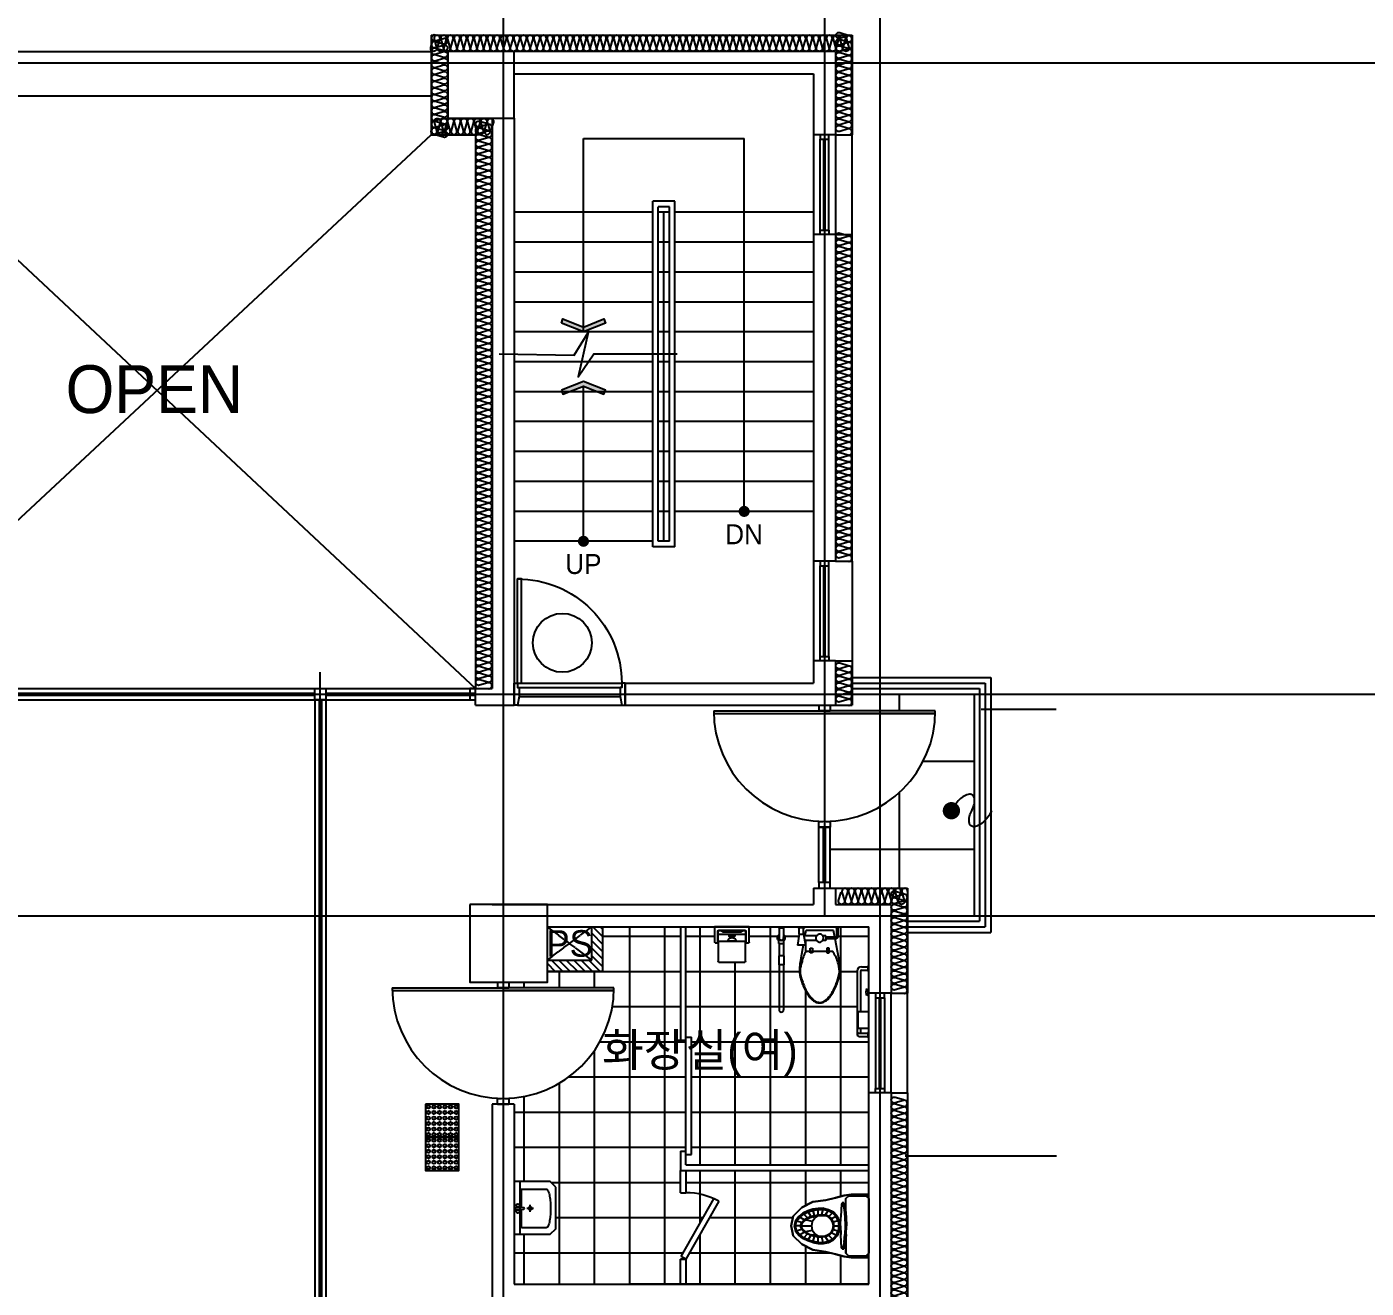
# Model space of a CAD drawing. Header units: millimetres. Extents: x 0 to 199210, y 0 to 94205.
# Drawn here: x 13554 to 25641, y 77052 to 88439 of the extents above; entities that cross this region are included whole.
import ezdxf
from ezdxf.enums import TextEntityAlignment as Align

# ---------------------------------------------------------------- set-up
doc = ezdxf.new("R2010")
doc.units = ezdxf.units.MM
doc.linetypes.add('CEN', pattern=[62, 60, -1, 0, -1])
doc.linetypes.add('HIDDEN2', pattern=[4.7625, 3.175, -1.5875])
for name, color, linetype in [('1CONTINUOUS', 1, 'Continuous'), ('1HIDDEN2', 1, 'HIDDEN2'), ('4', 4, 'Continuous'), ('9', 9, 'Continuous'), ('CEN', 1, 'CEN'), ('COL', 2, 'Continuous'), ('D_TEXT', 7, 'Continuous'), ('FUR', 4, 'Continuous'), ('FURN', 7, 'Continuous'), ('HAT', 8, 'Continuous'), ('ins', 9, 'Continuous'), ('LED', 6, 'Continuous'), ('OPEN', 11, 'Continuous'), ('STAIR', 7, 'Continuous'), ('WID', 4, 'Continuous'), ('점자', 8, 'Continuous'), ('조적', 3, 'Continuous')]:
    doc.layers.add(name, color=color, linetype=linetype)
doc.styles.add('돋움', font='Dotum.ttf')

# ---------------------------------------------------------------- blocks, each defined once
blk = doc.blocks.new('arrowx')
at = {"color": 0, "linetype": 'ByBlock'}
blk.add_lwpolyline([(-0.6, -1.5), (-0.879, -1.389), (-0.323, 0), (-0.879, 1.389), (-0.6, 1.5), (0, 0)], close=True, dxfattribs=at)
for points in [[(-0.6, 1.5), (-0.879, 1.389), (0, 0), (-0.323, 0)], [(0, 0), (-0.323, 0), (-0.6, -1.5), (-0.879, -1.389)]]:
    blk.add_solid(points, dxfattribs=at)
blk = doc.blocks.new('insul1')
blk.add_lwpolyline([(0, 0.25, 1.344031), (0.35, 0.25), (0.2, 0.75, -1.344031), (0.55, 0.75), (0.4, 0.25)], format="xyb")
blk = doc.blocks.new('유아용거치대')
for p, q in [((7684271, -2279589, 0), (7684271, -2279451, 0)), ((7684271, -2279451, 0), (7684583, -2279451, 0)), ((7684300, -2279491, 0), (7684300, -2279589, 0)), ((7684304, -2279489, 0), (7684304, -2279579, 0)), ((7684326, -2279484, 0), (7684309, -2279484, 0)), ((7684546, -2279517, 0), (7684309, -2279517, 0)), ((7684544, -2279481, 0), (7684310, -2279481, 0)), ((7684341, -2279496, 0), (7684329, -2279486, 0)), ((7684510, -2279497, 0), (7684344, -2279497, 0)), ((7684402, -2279532, 0), (7684402, -2279535, 0)), ((7684427, -2279525, 0), (7684408, -2279525, 0)), ((7684411, -2279542, 0), (7684411, -2279525, 0)), ((7684446, -2279525, 0), (7684427, -2279525, 0)), ((7684443, -2279542, 0), (7684443, -2279525, 0)), ((7684452, -2279535, 0), (7684452, -2279532, 0)), ((7684525, -2279486, 0), (7684513, -2279496, 0)), ((7684546, -2279484, 0), (7684528, -2279484, 0)), ((7684551, -2279579, 0), (7684551, -2279489, 0)), ((7684554, -2279589, 0), (7684554, -2279491, 0)), ((7684583, -2279451, 0), (7684583, -2279589, 0)), ((7684295, -2279594, 0), (7684276, -2279594, 0)), ((7684309, -2279584, 0), (7684546, -2279584, 0)), ((7684408, -2279542, 0), (7684446, -2279542, 0)), ((7684578, -2279594, 0), (7684559, -2279594, 0))]:
    blk.add_line(p, q)
for centre, radius, start, end in [((7684310, -2279491, 0), 10, 90, 180), ((7684309, -2279489, 0), 5.01, 90, 180), ((7684309, -2279512, 0), 5.01, 216.8699, 270), ((7684326, -2279489, 0), 5.01, 48.6929, 90), ((7684344, -2279492, 0), 5.01, 228.6929, 270), ((7684408, -2279532, 0), 6.34, 90, 180), ((7684408, -2279535, 0), 6.34, 180, 270), ((7684446, -2279532, 0), 6.34, 0, 90), ((7684446, -2279535, 0), 6.34, 270, 0), ((7684510, -2279492, 0), 5.01, 270, 311.3071), ((7684528, -2279489, 0), 5.01, 90, 131.3071), ((7684544, -2279491, 0), 10, 0, 90), ((7684546, -2279489, 0), 5.01, 0, 90), ((7684546, -2279512, 0), 5.01, 270, 323.1301), ((7684276, -2279589, 0), 5.01, 180, 270), ((7684295, -2279589, 0), 5.01, 270, 0), ((7684309, -2279579, 0), 5.01, 180, 270), ((7684546, -2279579, 0), 5.01, 270, 0), ((7684559, -2279589, 0), 5.01, 180, 270), ((7684578, -2279589, 0), 5.01, 270, 0)]:
    blk.add_arc(centre, radius, start, end)
at = {"layer": '1CONTINUOUS'}
for p, q in [((7684392, -2279569, 0), (7684392, -2279579, 0)), ((7684394, -2279581, 0), (7684427, -2279581, 0)), ((7684427, -2279581, 0), (7684460, -2279581, 0)), ((7684462, -2279579, 0), (7684462, -2279569, 0))]:
    blk.add_line(p, q, dxfattribs=at)
for centre, radius, start, end in [((7684427, -2279588, 0), 39.8, 28.6834, 151.3166), ((7684394, -2279579, 0), 1.59, 180, 270), ((7684460, -2279579, 0), 1.59, 270, 0)]:
    blk.add_arc(centre, radius, start, end, dxfattribs=at)
at = {"layer": '1HIDDEN2'}
for p, q in [((7684304, -2279764, 0), (7684304, -2279579, 0)), ((7684551, -2279578, 0), (7684551, -2279764, 0)), ((7684546, -2279769, 0), (7684309, -2279769, 0))]:
    blk.add_line(p, q, dxfattribs=at)
for centre, start, end in [((7684309, -2279764, 0), 180, 270), ((7684546, -2279764, 0), 270, 0)]:
    blk.add_arc(centre, 5.01, start, end, dxfattribs=at)
blk = doc.blocks.new('to-cl-011-D-P')
for p, q in [((26, 272), (0, 246)), ((26, 272), (0, 246)), ((0, -246), (0, 246)), ((0, 246), (0, -246)), ((13, 285), (26, 285)), ((13, 259), (13, 285)), ((13, 259), (13, 285)), ((13, 285), (160, 284)), ((160, 284), (13, 285)), ((26, 272), (181, 272)), ((181, 272), (26, 272)), ((160, 284), (224, 275)), ((224, 275), (160, 284)), ((181, 272), (207, 246)), ((181, 272), (207, 246)), ((207, 246), (207, 119)), ((207, 119), (207, 246)), ((300, 254), (224, 275)), ((224, 275), (300, 254)), ((389, 233), (300, 254)), ((300, 254), (389, 233)), ((204, 79), (210, 147)), ((218, 192), (210, 147)), ((223, 147), (210, 147)), ((223, 147), (217, 79)), ((218, 192), (227, 207)), ((231, 192), (218, 192)), ((223, 147), (231, 192)), ((240, 207), (227, 207)), ((231, 192), (240, 207)), ((240, 207), (246, 192)), ((246, 192), (251, 147)), ((251, 147), (253, 79)), ((287, 91), (320, 126)), ((363, 149), (320, 126)), ((328, 119), (320, 126)), ((368, 139), (328, 119)), ((410, 159), (363, 149)), ((368, 139), (363, 149)), ((413, 149), (368, 139)), ((368, 139), (391, 100)), ((504, 216), (389, 233)), ((389, 233), (504, 216)), ((413, 149), (410, 159)), ((458, 158), (410, 159)), ((458, 147), (413, 149)), ((413, 149), (425, 103)), ((458, 158), (458, 147)), ((506, 150), (458, 158)), ((503, 139), (458, 147)), ((458, 147), (458, 101)), ((503, 139), (491, 95)), ((506, 150), (503, 139)), ((547, 127), (503, 139)), ((606, 165), (504, 216)), ((504, 216), (606, 165)), ((506, 150), (552, 136)), ((547, 127), (524, 87)), ((552, 136), (547, 127)), ((547, 127), (588, 107)), ((552, 136), (596, 115)), ((682, 89), (606, 165)), ((606, 165), (682, 89)), ((204, 79), (202, 0)), ((204, -79), (202, 0)), ((215, 0), (202, 0)), ((204, 79), (217, 79)), ((215, 0), (217, 79)), ((217, -79), (215, 0)), ((255, 0), (253, 79)), ((255, 0), (253, -79)), ((267, 48), (259, 0)), ((270, 0), (259, 0)), ((259, 0), (267, -48)), ((267, 48), (287, 91)), ((277, 45), (267, 48)), ((270, 0), (277, 45)), ((277, -45), (270, 0)), ((316, 0), (270, 0)), ((296, 86), (277, 45)), ((321, 33), (277, 45)), ((287, 91), (296, 86)), ((296, 86), (328, 119)), ((296, 86), (337, 63)), ((316, 0), (321, 33)), ((323, 0), (316, 0)), ((321, -33), (316, 0)), ((321, 33), (337, 63)), ((328, 31), (321, 33)), ((323, 0), (328, 31)), ((328, -31), (323, 0)), ((328, 119), (361, 86)), ((328, 31), (343, 59)), ((337, 63), (361, 86)), ((337, 63), (343, 59)), ((343, 59), (366, 81)), ((361, 86), (391, 100)), ((366, 81), (361, 86)), ((366, 81), (395, 93)), ((391, 100), (425, 103)), ((395, 93), (391, 100)), ((395, 93), (426, 95)), ((425, 103), (426, 95)), ((425, 103), (458, 101)), ((426, 95), (458, 94)), ((458, 94), (458, 101)), ((458, 101), (491, 95)), ((458, 94), (489, 88)), ((488, 73), (458, 94)), ((488, 73), (504, 84)), ((488, 73), (511, 40)), ((491, 95), (489, 88)), ((489, 88), (520, 80)), ((491, 95), (524, 87)), ((511, 40), (571, 54)), ((518, 0), (511, 40)), ((511, -40), (518, 0)), ((610, 0), (518, 0)), ((524, 87), (520, 80)), ((549, 68), (520, 80)), ((524, 87), (554, 73)), ((554, 73), (549, 68)), ((576, 51), (549, 68)), ((588, 107), (554, 73)), ((554, 73), (583, 55)), ((576, 51), (583, 55)), ((576, 51), (599, 29)), ((624, 79), (583, 55)), ((583, 55), (606, 31)), ((596, 115), (588, 107)), ((588, 107), (624, 79)), ((596, 115), (633, 85)), ((599, 29), (606, 31)), ((599, 29), (610, 0)), ((610, 0), (599, -29)), ((606, 31), (652, 44)), ((606, 31), (617, 0)), ((617, 0), (606, -31)), ((610, 0), (617, 0)), ((617, 0), (663, 0)), ((624, 79), (633, 85)), ((652, 44), (624, 79)), ((663, 47), (633, 85)), ((652, 44), (663, 47)), ((652, 44), (663, 0)), ((663, 0), (652, -44)), ((674, 0), (663, 47)), ((663, 0), (674, 0)), ((663, -47), (674, 0)), ((700, 0), (682, 89)), ((682, 89), (700, 0)), ((700, 0), (682, -89)), ((682, -89), (700, 0)), ((217, -79), (204, -79)), ((210, -147), (204, -79)), ((207, -119), (207, -246)), ((207, -119), (207, -246)), ((223, -147), (217, -79)), ((251, -147), (253, -79)), ((277, -45), (267, -48)), ((267, -48), (287, -91)), ((277, -45), (321, -33)), ((277, -45), (296, -86)), ((287, -91), (296, -86)), ((287, -91), (320, -126)), ((296, -86), (337, -63)), ((296, -86), (328, -119)), ((320, -126), (328, -119)), ((328, -31), (321, -33)), ((337, -63), (321, -33)), ((343, -59), (328, -31)), ((328, -119), (361, -86)), ((368, -139), (328, -119)), ((343, -59), (337, -63)), ((361, -86), (337, -63)), ((343, -59), (366, -81)), ((361, -86), (366, -81)), ((361, -86), (391, -100)), ((366, -81), (395, -93)), ((391, -100), (368, -139)), ((395, -93), (391, -100)), ((425, -103), (391, -100)), ((426, -95), (395, -93)), ((425, -103), (413, -149)), ((425, -103), (426, -95)), ((458, -101), (425, -103)), ((458, -94), (426, -95)), ((458, -94), (488, -73)), ((489, -88), (458, -94)), ((458, -94), (458, -101)), ((491, -95), (458, -101)), ((458, -101), (458, -147)), ((511, -40), (488, -73)), ((488, -73), (504, -84)), ((520, -80), (489, -88)), ((489, -88), (491, -95)), ((524, -87), (491, -95)), ((491, -95), (503, -139)), ((511, -40), (571, -54)), ((549, -68), (520, -80)), ((520, -80), (524, -87)), ((554, -73), (524, -87)), ((524, -87), (547, -127)), ((588, -107), (547, -127)), ((576, -51), (549, -68)), ((549, -68), (554, -73)), ((552, -136), (596, -115)), ((583, -55), (554, -73)), ((554, -73), (588, -107)), ((599, -29), (576, -51)), ((583, -55), (576, -51)), ((606, -31), (583, -55)), ((583, -55), (624, -79)), ((624, -79), (588, -107)), ((588, -107), (596, -115)), ((596, -115), (633, -85)), ((606, -31), (599, -29)), ((606, -31), (652, -44)), ((682, -89), (606, -165)), ((606, -165), (682, -89)), ((652, -44), (624, -79)), ((633, -85), (624, -79)), ((633, -85), (663, -47)), ((663, -47), (652, -44)), ((223, -147), (210, -147)), ((218, -192), (210, -147)), ((218, -192), (231, -192)), ((227, -207), (218, -192)), ((231, -192), (223, -147)), ((227, -207), (240, -207)), ((240, -207), (231, -192)), ((240, -207), (246, -192)), ((246, -192), (251, -147)), ((389, -233), (300, -254)), ((300, -254), (389, -233)), ((363, -149), (320, -126)), ((363, -149), (368, -139)), ((410, -159), (363, -149)), ((413, -149), (368, -139)), ((504, -216), (389, -233)), ((389, -233), (504, -216)), ((410, -159), (413, -149)), ((410, -159), (458, -158)), ((458, -147), (413, -149)), ((503, -139), (458, -147)), ((458, -147), (458, -158)), ((458, -158), (506, -150)), ((547, -127), (503, -139)), ((503, -139), (506, -150)), ((606, -165), (504, -216)), ((504, -216), (606, -165)), ((506, -150), (552, -136)), ((547, -127), (552, -136)), ((26, -272), (0, -246)), ((26, -272), (0, -246)), ((13, -259), (13, -285)), ((13, -259), (13, -285)), ((13, -285), (160, -284)), ((160, -284), (13, -285)), ((26, -285), (13, -285)), ((181, -272), (26, -272)), ((181, -272), (26, -272)), ((224, -275), (160, -284)), ((160, -284), (224, -275)), ((207, -246), (181, -272)), ((181, -272), (207, -246)), ((224, -275), (300, -254)), ((300, -254), (224, -275))]:
    blk.add_line(p, q)
blk = doc.blocks.new('2P-BA101')
at = {"color": 0}
for p, q in [((475, -50), (0, -50)), ((58, -288), (58, -66)), ((58, -66), (225, -66)), ((232, -175), (232, -113)), ((202, -144), (264, -144))]:
    blk.add_line(p, q, dxfattribs=at)
blk.add_lwpolyline([(425, -375), (475, -325), (475, 0), (0, 0), (0, -325), (50, -375)], close=True, dxfattribs=at)
for points in [[(240, -66), (408, -66), (408, -288, -0.272815), (401, -300, -0.070145), (356, -317, -0.03268), (305, -325, -0.023671), (233, -328, -0.023671), (161, -325, -0.03268), (109, -317, -0.070145), (64, -300, -0.272815), (58, -288, -0.272815)], [(224, -17), (227, -87, 1), (239, -87), (242, -17)]]:
    blk.add_lwpolyline(points, format="xyb", dxfattribs=at)
for centre, radius in [((206, -34), 15.3), ((260, -34), 15.3), ((233, -144), 15)]:
    blk.add_circle(centre, radius, dxfattribs=at)
for start, end in [(90, 181.9092), (358.0908, 90)]:
    blk.add_arc((233, -17), 9.19, start, end, dxfattribs=at)
blk = doc.blocks.new('점')
at = {"layer": '점자'}
blk.add_lwpolyline([(300, 0), (300, 300), (0, 300), (0, 0)], close=True, dxfattribs=at)
for centre, radius in [((25, 276), 15), ((25, 276), 13), ((75, 276), 15), ((75, 276), 13), ((125, 276), 15), ((125, 276), 13), ((175, 276), 15), ((175, 276), 13), ((225, 276), 15), ((225, 276), 13), ((275, 276), 15), ((275, 276), 13), ((25, 226), 15), ((25, 176), 15), ((25, 126), 15), ((25, 226), 13), ((25, 176), 13), ((25, 126), 13), ((75, 226), 15), ((75, 176), 15), ((75, 126), 15), ((75, 226), 13), ((75, 176), 13), ((75, 126), 13), ((125, 226), 15), ((125, 176), 15), ((125, 126), 15), ((125, 226), 13), ((125, 176), 13), ((125, 126), 13), ((175, 226), 15), ((175, 176), 15), ((175, 126), 15), ((175, 226), 13), ((175, 176), 13), ((175, 126), 13), ((225, 226), 15), ((225, 176), 15), ((225, 126), 15), ((225, 226), 13), ((225, 176), 13), ((225, 126), 13), ((275, 226), 15), ((275, 176), 15), ((275, 126), 15), ((275, 226), 13), ((275, 176), 13), ((275, 126), 13), ((25, 76), 15), ((25, 26), 15), ((25, 76), 13), ((25, 26), 13), ((75, 76), 15), ((75, 26), 15), ((75, 76), 13), ((75, 26), 13), ((125, 76), 15), ((125, 26), 15), ((125, 76), 13), ((125, 26), 13), ((175, 76), 15), ((175, 26), 15), ((175, 76), 13), ((175, 26), 13), ((225, 76), 15), ((225, 26), 15), ((225, 76), 13), ((225, 26), 13), ((275, 76), 15), ((275, 26), 15), ((275, 76), 13), ((275, 26), 13)]:
    blk.add_circle(centre, radius, dxfattribs=at)

msp = doc.modelspace()

# ---------------------------------------------------------------- hatches: boundary and pattern name
at = {"layer": 'HAT'}
h = msp.add_hatch(dxfattribs=at)
h.set_pattern_fill('NET,_O', color=256, scale=250)
h.set_pattern_definition([(0, (-464347.4, -1242960.7), (0, 793.75), []), (90, (-464347.4, -1242960.7), (-793.75, 5e-14), [])])
h.paths.add_polyline_path([(21502.7, 80664.1), (21502.7, 80642.3, -0.1467688), (21502.7, 80626.6), (21502.7, 80414.1), (22102.7, 80414.1), (22102.7, 82414.1), (21002.7, 82414.1), (21002.7, 82314.1), (20981, 82314.1, -0.1467688), (20965.2, 82314.1), (20852.7, 82314.1), (20802.7, 82314.1), (20802.7, 82264.1), (21752.7, 82264.1, -0.3996375), (20802.7, 81265.3), (20802.7, 81214.1), (20802.7, 80714.1), (20802.7, 80664.1), (20852.7, 80664.1)])
h = msp.add_hatch(dxfattribs=at)
h.set_pattern_fill('NET,_O', color=256, scale=100)
h.set_pattern_definition([(0, (-308347.43, 785079.03), (0, 317.5), []), (90, (-308347.43, 785079.03), (-317.5, 2e-14), [])])
h.paths.add_polyline_path([(19502.7, 79289.1), (19452.7, 79289.1), (19452.7, 80314.1), (18752.7, 80314.1), (18752.7, 79914.1), (18252.7, 79914.1), (18252.7, 79814.1), (17902.7, 79814.1), (17902.7, 79764.1), (18852.7, 79764.1, -0.3996375), (17902.7, 78765.3), (17902.7, 78714.1), (17952.7, 78714.1), (17952.7, 78014.1), (18277.7, 78014.1), (18327.7, 77964.1), (18327.7, 77589.1), (18277.7, 77539.1), (17952.7, 77539.1), (17952.7, 77089.1), (19452.7, 77089.1), (19452.7, 77314.1), (19502.7, 77314.1), (19459.2, 77338.7), (19753.4, 77859.2, 0.1081743), (19502.7, 77914.1), (19452.7, 77914.1), (19452.7, 78114.1), (19452.7, 78289.1), (19502.7, 78289.1)])
h.paths.add_polyline_path([(21152.7, 78814.1), (21152.7, 79308.9), (21137.4, 79324.2), (21062.7, 79324.2, -0.4142136), (21047.6, 79339.3), (21047.6, 79913.9, -0.4142136), (21087.9, 79954.2), (21137.6, 79954.2), (21152.7, 79969.3), (21152.7, 80314.1), (20884.3, 80314.1), (20875.9, 80297.1), (20875.9, 80304), (20862.5, 80304), (20862.5, 80233, -0.5832583), (20847.1, 80220.6), (20846.9, 80221.2, -0.0021246), (20846.7, 80221.2), (20764.5, 80221.2), (20764.5, 80190.9), (20738.1, 80190.9, -0.5156442), (20680.7, 80190.9), (20573.5, 80190.9), (20580.3, 80149), (20507.6, 80149), (20524, 80249.8), (20524, 80304), (20513.9, 80304), (20508.9, 80314.1), (20392.5, 80314.1), (20382.8, 80304.4), (20382.8, 80244.5, -0.5038808), (20385.9, 80186), (20385.9, 80164.1), (20382.8, 80164.1), (20382.8, 80051.8), (20385.9, 80051.8), (20385.9, 79971.2), (20342.5, 79971.2), (20342.5, 79562.3, -0.0439487), (20342.5, 79565.8), (20342.5, 79971.2), (20339.6, 79971.2), (20339.6, 80051.8), (20342.5, 80051.8), (20342.5, 80164.1), (20339.6, 80164.1), (20339.6, 80186, -0.5026505), (20342.5, 80244.4), (20342.5, 80303.6), (20332.1, 80314.1), (20072.5, 80314.1), (20072.5, 80170.9), (20040.4, 80170.9), (20040.4, 79996), (19793.3, 79996), (19793.3, 80170.9), (19761.2, 80170.9), (19761.2, 80314.1), (19502.7, 80314.1), (19502.7, 79319.1), (19552.7, 79319.1), (19552.7, 78259.1), (19502.7, 78259.1), (19502.7, 78164.1), (21152.7, 78164.1)])
h.paths.add_polyline_path([(20685.1, 79635.2, 0.0577215), (20709.4, 79632, 0.0449045), (20727.3, 79633.4, 0.0632753), (20739.6, 79637.1, 0.0564569), (20757.4, 79647.5, 0.0386606), (20779.9, 79667.3, 0.0160273), (20800, 79689.3, 0.0286751), (20810.1, 79702.5, 0.023657), (20826.1, 79728.8, 0.0224149), (20840.4, 79758, 0.0106324), (20849.9, 79781.2, 0.0059103), (20865.6, 79823.5, 0.0163098), (20880, 79868.3, 0.0292656), (20885.7, 79894, 0.059581), (20886.7, 79916.9, 0.0316789), (20880.7, 79959.5, 0.0187158), (20869.9, 80003.3, 0.0299411), (20860.5, 80030, 0.0164063), (20852.2, 80048.2, 0.0131013), (20840.4, 80070.3, 0.0318736), (20828.1, 80089, 0.236068), (20825.3, 80090.5), (20795, 80090.5), (20795, 80080.4), (20774.9, 80080.4), (20774.9, 80090.5), (20709.4, 80090.5), (20643.9, 80090.5), (20643.9, 80080.4), (20623.7, 80080.4), (20623.7, 80090.5), (20593.5, 80090.5, 0.1989124), (20584.7, 80086.8, 0.0915694), (20573.4, 80070.3, 0.0153433), (20566.5, 80053.6, 0.0110284), (20558.2, 80030, 0.00909), (20546.9, 79992.7, 0.0103067), (20538.1, 79959.5, 0.0400971), (20531.9, 79920.5, 0.059581), (20533.1, 79894, 0.0292656), (20538.8, 79868.3, 0.0163098), (20553.2, 79823.5, 0.0059103), (20568.9, 79781.2, 0.0106324), (20578.4, 79758, 0.0224149), (20593.6, 79726.9, 0.0271126), (20608.6, 79702.5, 0.0252192), (20619.3, 79688.8, 0.0150848), (20638.9, 79667.3, 0.0267806), (20654.5, 79652.8, 0.0315598), (20669.1, 79642.1, 0.0810675)], flags=16)
h.paths.add_polyline_path([(20760.1, 79641.9, 0.0484304), (20784.9, 79662.2, 0.0364467), (20811.3, 79692.5, 0.0408749), (20830.3, 79722.7, 0.0154683), (20854.3, 79772.5, 0.0240749), (20874, 79823.3, 0.0116115), (20880.7, 79843.6, 0.0353137), (20887.4, 79873.1, 0.029565), (20890.7, 79909.1, 0.0293997), (20889.5, 79961.3, 0.0221821), (20880.7, 80030), (20879.9, 80034.3, -0.0235914), (20889.5, 79961.3, -0.0293997), (20890.7, 79909.1, -0.029565), (20887.4, 79873.1, -0.0353137), (20880.7, 79843.6, -0.0069764), (20876.8, 79831.4, -0.0046944), (20870.6, 79813.4, -0.0194265), (20854.3, 79772.5, -0.0154683), (20830.3, 79722.7, -0.0408749), (20811.3, 79692.5, -0.0364467), (20784.9, 79662.2, -0.0484304), (20760.1, 79641.9, -0.0686116), (20739.6, 79632, -0.0372265), (20723.9, 79628.2, 0.0372265), (20739.6, 79632, 0.0686116)], flags=16)
h.paths.add_polyline_path([(20470.5, 77524.8), (20452.7, 77614.1), (20470.5, 77703.4), (20547, 77779.1), (20648.6, 77829.7), (20763.9, 77847.4), (20853.2, 77868.5), (20928.9, 77889.2), (20992.5, 77897.8), (21139.8, 77899.2), (21139.8, 77873.3), (21152.7, 77860.4), (21152.7, 78114.1), (19502.7, 78114.1), (19502.7, 77914.1, -0.1293267), (19798, 77836.4), (19502.7, 77314.1), (19502.7, 77089.1), (21152.7, 77089.1), (21152.7, 77367.8), (21139.8, 77354.9), (21139.8, 77329), (20992.5, 77330.4), (20928.9, 77339), (20853.2, 77359.7), (20763.9, 77380.8), (20648.6, 77398.5), (20547, 77449.1)])
h.paths.add_polyline_path([(19502.7, 76539.1), (19452.7, 76539.1), (19452.7, 76939.1), (17902.7, 76939.1), (17902.7, 76889.1), (18852.7, 76889.1, -0.3996375), (17902.7, 75890.3), (17902.7, 75839.1), (17952.7, 75839.1), (17952.7, 74614.1), (18052.7, 74614.1), (18052.7, 74939.1), (18102.7, 74989.1), (18477.7, 74989.1), (18527.7, 74939.1), (18527.7, 74614.1), (18854.1, 74614.1), (18854.1, 74824.1), (18879.1, 74834.1, 0.0159625), (18909.1, 74854.1, 0.046411), (18939.1, 74894.1, 0.0258998), (18959.1, 74934.1, -0.027117), (18984.1, 74969.1, -0.0710216), (19019.1, 74989.1, -0.0485296), (19044.1, 74994.1, -0.0485296), (19069.1, 74989.1, -0.0710216), (19104.1, 74969.1, -0.027117), (19129.1, 74934.1, 0.0258998), (19149.1, 74894.1, 0.046411), (19179.1, 74854.1, 0.0159625), (19209.1, 74834.1), (19234.1, 74824.1), (19234.1, 74614.1), (19452.7, 74614.1), (19452.7, 75539.1), (19502.7, 75539.1)])
h.paths.add_polyline_path([(21047.6, 75588.9, -0.4142136), (21062.7, 75604), (21137.4, 75604), (21152.7, 75619.3), (21152.7, 76114.1), (21152.7, 76939.1), (19502.7, 76939.1), (19502.7, 76569.1), (19552.7, 76569.1), (19552.7, 75509.1), (19502.7, 75509.1), (19502.7, 74614.1), (19761.2, 74614.1), (19761.2, 74757.2), (19793.3, 74757.2), (19793.3, 74932.2), (20040.4, 74932.2), (20040.4, 74757.2), (20072.5, 74757.2), (20072.5, 74614.1), (20332.1, 74614.1), (20342.5, 74624.6), (20342.5, 74683.8, -0.5026505), (20339.6, 74742.2), (20339.6, 74764.1), (20342.5, 74764.1), (20342.5, 74876.4), (20339.6, 74876.4), (20339.6, 74957), (20342.5, 74957), (20342.5, 75362.4, -0.0439487), (20342.5, 75365.9), (20342.5, 74957), (20385.9, 74957), (20385.9, 74876.4), (20382.8, 74876.4), (20382.8, 74764.1), (20385.9, 74764.1), (20385.9, 74742.2, -0.5038808), (20382.8, 74683.7), (20382.8, 74623.8), (20392.5, 74614.1), (20508.9, 74614.1), (20513.9, 74624.2), (20524, 74624.2), (20524, 74678.4), (20507.6, 74779.2), (20559.1, 74779.2), (20538.9, 74893.9, -0.0235914), (20529.3, 74966.9, -0.0293997), (20528, 75019.1, -0.029565), (20531.4, 75055.1, -0.0353137), (20538.1, 75084.6, -0.0069764), (20542, 75096.8, -0.0046944), (20548.2, 75114.8, -0.0194265), (20564.5, 75155.7, -0.0154683), (20588.5, 75205.5, -0.0408749), (20607.5, 75235.7, -0.0364467), (20633.8, 75265.9, -0.0484304), (20658.7, 75286.3, -0.0686116), (20679.2, 75296.2, -0.0372265), (20694.9, 75300, -0.0413106), (20709.4, 75301.2, -0.0413106), (20723.9, 75300, -0.0372265), (20739.6, 75296.2, -0.0686116), (20760.1, 75286.3, -0.0484304), (20784.9, 75265.9, -0.0364467), (20811.3, 75235.7, -0.0408749), (20830.3, 75205.5, -0.0154683), (20854.3, 75155.7, -0.0194265), (20870.6, 75114.8, -0.0046944), (20876.8, 75096.8, -0.0069764), (20880.7, 75084.6, -0.0353137), (20887.4, 75055.1, -0.029565), (20890.7, 75019.1, -0.0293997), (20889.5, 74966.9, -0.0235914), (20879.9, 74893.9), (20849.9, 74723.8, -0.4763226), (20875.9, 74691.6), (20875.9, 74631.1), (20884.3, 74614.1), (21152.7, 74614.1), (21152.7, 74958.9), (21137.6, 74974), (21087.9, 74974, -0.4142136), (21047.6, 75014.3)])
h.paths.add_polyline_path([(18542.5, 78888.5), (20714.7, 78888.5), (20714.7, 79465.5), (18542.5, 79465.5)], flags=9)
h.paths.add_polyline_path([(18542.5, 75841.7), (20714.7, 75841.7), (20714.7, 76418.7), (18542.5, 76418.7)], flags=9)
h = msp.add_hatch(dxfattribs=at)
h.set_pattern_fill('ANSI31', color=256, scale=15, angle=450, style=0, double=1)
h.set_pattern_definition([(135, (-245466.655, 4355653.164), (-33.67596045, -33.67596045), [])])
h.paths.add_polyline_path([(18652.7, 80014.1), (18252.7, 80014.1), (18252.7, 79914.1), (18752.7, 79914.1), (18752.7, 80314.1), (18652.7, 80314.1)])

# ---------------------------------------------------------------- linework, layer by layer
for p, q in [((12152.7, 88214.1), (17202.7, 88214.1)), ((12152.7, 87814.1), (17202.7, 87814.1)), ((18577.7, 87429.1), (20027.7, 87429.1)), ((18577.7, 85684.1), (18577.7, 87429.1)), ((20027.7, 84064.1), (20027.7, 87429.1)), ((19402.7, 86864.1), (19202.7, 86864.1)), ((19202.7, 83744.1), (19202.7, 86864.1)), ((19352.7, 86814.1), (19252.7, 86814.1)), ((19252.7, 83794.1), (19252.7, 86814.1)), ((19352.7, 83794.1), (19352.7, 86814.1)), ((19402.7, 83744.1), (19402.7, 86864.1)), ((19202.7, 86764.1), (17952.7, 86764.1)), ((19352.7, 86764.1), (19252.7, 86764.1)), ((19302.7, 83794.1), (19302.7, 86764.1)), ((20652.7, 86764.1), (19402.7, 86764.1)), ((19202.7, 86494.1), (17952.7, 86494.1)), ((19352.7, 86494.1), (19252.7, 86494.1)), ((20652.7, 86494.1), (19402.7, 86494.1)), ((19202.7, 86224.1), (17952.7, 86224.1)), ((19352.7, 86224.1), (19252.7, 86224.1)), ((20652.7, 86224.1), (19402.7, 86224.1)), ((19202.7, 85954.1), (17952.7, 85954.1)), ((19352.7, 85954.1), (19252.7, 85954.1)), ((20652.7, 85954.1), (19402.7, 85954.1)), ((19202.7, 85684.1), (17952.7, 85684.1)), ((19352.7, 85684.1), (19252.7, 85684.1)), ((20652.7, 85684.1), (19402.7, 85684.1)), ((19202.7, 85414.1), (17952.7, 85414.1)), ((19352.7, 85414.1), (19252.7, 85414.1)), ((20652.7, 85414.1), (19402.7, 85414.1)), ((19202.7, 85144.1), (17952.7, 85144.1)), ((18577.7, 83794.1), (18577.7, 85194.9)), ((19352.7, 85144.1), (19252.7, 85144.1)), ((20652.7, 85144.1), (19402.7, 85144.1)), ((19202.7, 84874.1), (17952.7, 84874.1)), ((19352.7, 84874.1), (19252.7, 84874.1)), ((20652.7, 84874.1), (19402.7, 84874.1)), ((19202.7, 84604.1), (17952.7, 84604.1)), ((19352.7, 84604.1), (19252.7, 84604.1)), ((20652.7, 84604.1), (19402.7, 84604.1)), ((19202.7, 84334.1), (17952.7, 84334.1)), ((19352.7, 84334.1), (19252.7, 84334.1)), ((20652.7, 84334.1), (19402.7, 84334.1)), ((19202.7, 84064.1), (17952.7, 84064.1)), ((19352.7, 84064.1), (19252.7, 84064.1)), ((20652.7, 84064.1), (19402.7, 84064.1)), ((19202.7, 83794.1), (17952.7, 83794.1)), ((19352.7, 83794.1), (19252.7, 83794.1)), ((19402.7, 83744.1), (19202.7, 83744.1)), ((21002.7, 82564.1), (22252.7, 82564.1)), ((22252.7, 82564.1), (22252.7, 80264.1)), ((21002.7, 82514.1), (22202.7, 82514.1)), ((21002.7, 82464.1), (22152.7, 82464.1)), ((22152.7, 82464.1), (22152.7, 80364.1)), ((22202.7, 82514.1), (22202.7, 80314.1)), ((21002.7, 82414.1), (22102.7, 82414.1)), ((22102.7, 82414.1), (22102.7, 80414.1)), ((22842.4, 82275.9), (22165.2, 82275.9)), ((21502.7, 80414.1), (22102.7, 80414.1)), ((21502.7, 80364.1), (22152.7, 80364.1)), ((21502.7, 80314.1), (22202.7, 80314.1)), ((21502.7, 80264.1), (22252.7, 80264.1)), ((22845.1, 78244.3), (21480.1, 78244.3))]:
    msp.add_line(p, q)
msp.add_circle((18386.6, 82877.6), 266)
at = {"layer": '4'}
for p, q in [((17202.7, 88364.1), (17202.7, 87464.1)), ((17202.7, 88364.1), (21002.7, 88364.1)), ((21002.7, 88364.1), (21002.7, 87464.1)), ((17202.7, 87464.1), (17602.7, 87464.1)), ((17602.7, 87464.1), (17602.7, 82464.1)), ((17602.7, 87464.1), (17602.7, 82464.1)), ((20852.7, 87464.1), (21002.7, 87464.1)), ((21002.7, 83614.1), (21002.7, 87464.1)), ((20852.7, 86564.1), (21002.7, 86564.1)), ((20852.7, 83614.1), (21002.7, 83614.1)), ((20852.7, 82714.1), (21002.7, 82714.1)), ((21002.7, 82714.1), (21002.7, 82314.1)), ((20852.7, 82314.1), (21002.7, 82314.1)), ((20852.7, 80664.1), (21502.7, 80664.1)), ((21502.7, 80664.1), (21502.7, 79714.1)), ((21502.7, 80664.1), (21502.7, 79714.1)), ((21352.7, 79714.1), (21502.7, 79714.1)), ((21352.7, 79714.1), (21502.7, 79714.1)), ((21352.7, 78814.1), (21502.7, 78814.1)), ((21352.7, 78814.1), (21502.7, 78814.1)), ((21502.7, 78814.1), (21502.7, 76114.1)), ((21502.7, 78814.1), (21502.7, 76114.1))]:
    msp.add_line(p, q, dxfattribs=at)
at = {"layer": 'CEN'}
for p, q in [((17852.7, 88822), (17852.7, 74414.1)), ((17852.7, 88822), (17852.7, 55050.5)), ((20752.7, 88822), (20752.7, 80414.1)), ((21252.7, 88822), (21252.7, 74514.1)), ((4709.6, 88114.1), (53578.6, 88114.1)), ((16202.7, 55050.5), (16202.7, 82614.1)), ((5652.7, 82414.1), (53578.6, 82414.1)), ((17852.7, 82414.1), (20752.7, 82414.1)), ((4709.6, 80414.1), (53578.6, 80414.1)), ((18652.7, 80014.1), (18252.7, 80314.1)), ((18252.7, 80014.1), (18652.7, 80314.1))]:
    msp.add_line(p, q, dxfattribs=at)
at = {"layer": 'COL'}
for p, q in [((20852.7, 88214.1), (17952.7, 88214.1)), ((20852.7, 88214.1), (20852.7, 87464.1)), ((17952.7, 88014.1), (20652.7, 88014.1)), ((20652.7, 88014.1), (20652.7, 87464.1)), ((17752.7, 87614.1), (17752.7, 82464.1)), ((17952.7, 87614.1), (17952.7, 82314.1)), ((20852.7, 87464.1), (20652.7, 87464.1)), ((20652.7, 86564.1), (20652.7, 83614.1)), ((20852.7, 86564.1), (20652.7, 86564.1)), ((20852.7, 86564.1), (20852.7, 83614.1)), ((20852.7, 83614.1), (20652.7, 83614.1)), ((20652.7, 82714.1), (20652.7, 82514.1)), ((20852.7, 82714.1), (20652.7, 82714.1)), ((20852.7, 82714.1), (20852.7, 82314.1)), ((17602.7, 82464.1), (17752.7, 82464.1)), ((17602.7, 82314.1), (17602.7, 82464.1)), ((18952.7, 82514.1), (20652.7, 82514.1)), ((18952.7, 82514.1), (18952.7, 82314.1)), ((17602.7, 82314.1), (17952.7, 82314.1)), ((18952.7, 82314.1), (20852.7, 82314.1)), ((20652.7, 80664.1), (20852.7, 80664.1)), ((20652.7, 80664.1), (20652.7, 80514.1)), ((20852.7, 80664.1), (20852.7, 80514.1)), ((17752.7, 80514.1), (20652.7, 80514.1)), ((20852.7, 80514.1), (21352.7, 80514.1)), ((21352.7, 80514.1), (21352.7, 79714.1)), ((18252.7, 80314.1), (21152.7, 80314.1)), ((21152.7, 79714.1), (21152.7, 80314.1)), ((21352.7, 79714.1), (21152.7, 79714.1)), ((21152.7, 77089.1), (21152.7, 78814.1)), ((21352.7, 78814.1), (21152.7, 78814.1)), ((21352.7, 78814.1), (21352.7, 76114.1)), ((17752.7, 78714.1), (17752.7, 76939.1)), ((17952.7, 78714.1), (17752.7, 78714.1)), ((17952.7, 78714.1), (17952.7, 77089.1)), ((17952.7, 77089.1), (21152.7, 77089.1)), ((21127.7, 77089.1), (19002.7, 77089.1)), ((21152.7, 77089.1), (19002.7, 77089.1))]:
    msp.add_line(p, q, dxfattribs=at)
for points in [[(17352.7, 88214.1), (17352.7, 87614.1), (17952.7, 87614.1), (17952.7, 88214.1), (17352.7, 88214.1)], [(17552.7, 80514.1), (17552.7, 79814.1), (18252.7, 79814.1), (18252.7, 80514.1), (17552.7, 80514.1)]]:
    msp.add_lwpolyline(points, dxfattribs=at)
at = {"layer": 'FUR'}
for p, q in [((19452.7, 80314.1), (19452.7, 79289.1)), ((19502.7, 79289.1), (19502.7, 80314.1)), ((19502.7, 79289.1), (19452.7, 79289.1)), ((19502.7, 79319.1), (19552.7, 79319.1)), ((19502.7, 78289.1), (19502.7, 79289.1)), ((19552.7, 78259.1), (19552.7, 79319.1)), ((19452.7, 78289.1), (19452.7, 78114.1)), ((19452.7, 78289.1), (19502.7, 78289.1)), ((19502.7, 78164.1), (19502.7, 78289.1)), ((19502.7, 78259.1), (19552.7, 78259.1)), ((19452.7, 78114.1), (21152.7, 78114.1)), ((19452.7, 77914.1), (19452.7, 78114.1)), ((19502.7, 78164.1), (21152.7, 78164.1)), ((19502.7, 78114.1), (19502.7, 77914.1)), ((19452.7, 77914.1), (19502.7, 77914.1)), ((19459.2, 77338.7), (19753.4, 77859.2)), ((19798, 77836.4), (19502.7, 77314.1)), ((19452.7, 77089.1), (19452.7, 77314.1)), ((19452.7, 77314.1), (19502.7, 77314.1)), ((19502.7, 77314.1), (19452.7, 77314.1)), ((19502.7, 77314.1), (19452.7, 77314.1)), ((19502.7, 77314.1), (19459.2, 77338.7)), ((19502.7, 77314.1), (19502.7, 77089.1)), ((19502.7, 77314.1), (19502.7, 77314.1))]:
    msp.add_line(p, q, dxfattribs=at)
msp.add_arc((19502.7, 77314.1), 600, 60.52411, 90, dxfattribs=at)
at = {"layer": 'FURN'}
for p, q in [((20339.2, 80307), (20332.1, 80314.1)), ((20342.5, 80304.7), (20342.5, 80214.1)), ((20346.3, 80304), (20378.3, 80304)), ((20382.8, 80305.1), (20382.8, 80214.1)), ((20385.4, 80307), (20392.5, 80314.1)), ((20513.9, 80304), (20508.9, 80314.1)), ((20574.4, 80304), (20513.9, 80304)), ((20524, 80248.7), (20524, 80304)), ((20564.3, 80248.7), (20564.3, 80304)), ((20579.4, 80314.1), (20574.4, 80304)), ((20846.9, 80221.2), (20833.1, 80279.4)), ((20858.3, 80304), (20853.2, 80314.1)), ((20879.3, 80304), (20858.3, 80304)), ((20862.5, 80233), (20862.5, 80304)), ((20875.9, 80225.5), (20875.9, 80304)), ((20884.3, 80314.1), (20879.3, 80304)), ((20339.6, 80164.1), (20339.6, 80216.4)), ((20339.6, 80164.1), (20385.9, 80164.1)), ((20342.5, 80164.1), (20342.5, 80051.8)), ((20382.8, 80164.1), (20382.8, 80051.8)), ((20385.9, 80164.1), (20385.9, 80214.1)), ((20523.8, 80248.7), (20507.6, 80149)), ((20580.3, 80149), (20507.6, 80149)), ((20523.8, 80248.7), (20564.4, 80248.7)), ((20564.1, 80248.7), (20580.3, 80149)), ((20680.8, 80232), (20566.8, 80232)), ((20680.7, 80190.9), (20573.5, 80190.9)), ((20764.5, 80232), (20738, 80232)), ((20764.5, 80190.9), (20738.1, 80190.9)), ((20764.5, 80232), (20764.5, 80190.9)), ((20846.9, 80221.2), (20764.5, 80221.2)), ((20849.8, 80204.7), (20764.5, 80204.7)), ((20385.9, 80051.8), (20339.6, 80051.8)), ((20339.6, 80051.8), (20339.6, 79971.2)), ((20385.9, 80051.8), (20385.9, 79971.2)), ((20623.7, 80120.7), (20643.9, 80120.7)), ((20623.7, 80080.4), (20623.7, 80120.7)), ((20643.9, 80080.4), (20623.7, 80080.4)), ((20643.9, 80120.7), (20643.9, 80080.4)), ((20795, 80120.7), (20774.9, 80120.7)), ((20774.9, 80120.7), (20774.9, 80080.4)), ((20774.9, 80080.4), (20795, 80080.4)), ((20795, 80080.4), (20795, 80120.7)), ((20385.9, 79971.2), (20339.6, 79971.2)), ((20342.5, 79971.2), (20342.5, 79564.1)), ((20382.8, 79971.2), (20382.8, 79564.1)), ((21047.6, 79913.9), (21047.6, 79339.3)), ((21077.9, 79913.9), (21077.9, 79549.7)), ((21087.9, 79954.2), (21142.7, 79954.2)), ((21087.9, 79924), (21142.7, 79924)), ((21142.7, 79955.1), (21142.7, 79923.1)), ((21145.6, 79962.2), (21152.7, 79969.3)), ((21145.6, 79916), (21152.7, 79908.9)), ((21139.2, 79746.3), (21132.1, 79753.5)), ((21139.2, 79700.1), (21132.1, 79693)), ((21142.1, 79739.2), (21142.1, 79707.3)), ((21142.1, 79738.6), (21152.7, 79738.6)), ((21142.1, 79708.3), (21152.7, 79708.3)), ((21052, 79549.7), (21052, 79398.5)), ((21052, 79549.7), (21152.7, 79549.7)), ((21052, 79398.5), (21152.7, 79398.5)), ((21062.7, 79354.4), (21142.7, 79354.4)), ((21062.7, 79324.2), (21142.7, 79324.2)), ((21077.9, 79398.5), (21077.9, 79354.4)), ((21142.7, 79355.1), (21142.7, 79323.1)), ((21145.6, 79362.2), (21152.7, 79369.3)), ((21145.6, 79316), (21152.7, 79308.9))]:
    msp.add_line(p, q, dxfattribs=at)
for points in [[(20833.1, 80279.4, 0.0258669), (20784.9, 80281.9), (20709.4, 80281.9), (20633.8, 80281.9, 0.0249223), (20587.4, 80279.6, 0.2549699), (20583.4, 80276.9, 0.056948), (20581.8, 80272.6, 0.0160434), (20578.4, 80256.7), (20573.9, 80232)], [(20559.1, 80149), (20538.1, 80030, 0.0221821), (20529.3, 79961.3, 0.0293997), (20528, 79909.1, 0.029565), (20531.4, 79873.1, 0.0353137), (20538.1, 79843.6, 0.0069764), (20542, 79831.4, 0.0046944), (20548.2, 79813.4, 0.0194265), (20564.5, 79772.5, 0.0154683), (20588.5, 79722.7, 0.0408749), (20607.5, 79692.5, 0.0364467), (20633.8, 79662.2, 0.0484304), (20658.7, 79641.9, 0.0686116), (20679.2, 79632, 0.0372265), (20694.9, 79628.2, 0.0413106), (20709.4, 79627)], [(20709.4, 79627, 0.0413106), (20723.9, 79628.2, 0.0372265), (20739.6, 79632, 0.0686116), (20760.1, 79641.9, 0.0484304), (20784.9, 79662.2, 0.0364467), (20811.3, 79692.5, 0.0408749), (20830.3, 79722.7, 0.0154683), (20854.3, 79772.5, 0.0194265), (20870.6, 79813.4, 0.0046944), (20876.8, 79831.4, 0.0069764), (20880.7, 79843.6, 0.0353137), (20887.4, 79873.1, 0.029565), (20890.7, 79909.1, 0.0293997), (20889.5, 79961.3, 0.0221821), (20880.7, 80030), (20849.8, 80204.7)]]:
    msp.add_lwpolyline(points, format="xyb", dxfattribs=at)
msp.add_lwpolyline([(20709.4, 79632, 0.0449045), (20727.3, 79633.4, 0.0632753), (20739.6, 79637.1, 0.0564569), (20757.4, 79647.5, 0.0386606), (20779.9, 79667.3, 0.0160273), (20800, 79689.3, 0.0286751), (20810.1, 79702.5, 0.023657), (20826.1, 79728.8, 0.0224149), (20840.4, 79758, 0.0106324), (20849.9, 79781.2, 0.0059103), (20865.6, 79823.5, 0.0163098), (20880, 79868.3, 0.0292656), (20885.7, 79894, 0.059581), (20886.7, 79916.9, 0.0316789), (20880.7, 79959.5, 0.0187158), (20869.9, 80003.3, 0.0299411), (20860.5, 80030, 0.0164063), (20852.2, 80048.2, 0.0131013), (20840.4, 80070.3, 0.0318736), (20828.1, 80089, 0.236068), (20825.3, 80090.5), (20709.4, 80090.5), (20593.5, 80090.5, 0.1989124), (20584.7, 80086.8, 0.0915694), (20573.4, 80070.3, 0.0153433), (20566.5, 80053.6, 0.0110284), (20558.2, 80030, 0.00909), (20546.9, 79992.7, 0.0103067), (20538.1, 79959.5, 0.0400971), (20531.9, 79920.5, 0.059581), (20533.1, 79894, 0.0292656), (20538.8, 79868.3, 0.0163098), (20553.2, 79823.5, 0.0059103), (20568.9, 79781.2, 0.0106324), (20578.4, 79758, 0.0224149), (20593.6, 79726.9, 0.0271126), (20608.6, 79702.5, 0.0252192), (20619.3, 79688.8, 0.0150848), (20638.9, 79667.3, 0.0267806), (20654.5, 79652.8, 0.0315598), (20669.1, 79642.1, 0.0810675), (20685.1, 79635.2, 0.0577215)], format="xyb", close=True, dxfattribs=at)
for centre, radius, start, end in [((20346.3, 80314.1), 10.1, 225, 270), ((20378.3, 80314.1), 10.1, 270, 315), ((20362.7, 80214.1), 36.4, 123.72054, 230.46618), ((20362.7, 80214.1), 23.2, 150.15066, 29.84934), ((20362.7, 80214.1), 20.2, 180, 0), ((20362.7, 80214.1), 36.4, 309.53382, 56.50445), ((20709.4, 80211.4), 35.3, 145.1501, 16.2602), ((20709.4, 80211.4), 35.3, 16.2602, 145.1501), ((20850.5, 80242.1), 21.2, 260.31328, 292.60177), ((20849.8, 80231), 26.6, 270.32676, 347.95617), ((20851.3, 80231.2), 11.4, 310.36363, 9.30389), ((21087.9, 79913.9), 40.3, 90, 180), ((21087.9, 79913.9), 10.1, 90, 180), ((21152.7, 79955.1), 10.1, 135, 180), ((21152.7, 79923.1), 10.1, 180, 225), ((21215.1, 79723.2), 88.3, 159.9867, 200.0133), ((21132.1, 79739.2), 10.1, 0, 45), ((21132.1, 79707.3), 10.1, 315, 0), ((20362.6, 79564.1), 20.2, 180, 0), ((21062.7, 79339.3), 15.1, 90, 270), ((21152.7, 79355.1), 10.1, 135, 180), ((21152.7, 79323.1), 10.1, 180, 225)]:
    msp.add_arc(centre, radius, start, end, dxfattribs=at)
at = {"layer": 'LED'}
msp.add_lwpolyline([(22263.9, 81362.1, -0.0342989), (22238, 81319.1, -0.0474109), (22193, 81266.3, -0.0611145), (22150.1, 81233.8, -0.1021929), (22103.1, 81218.1, -0.1844973), (22075.9, 81224.9, -0.1844973), (22060.1, 81248.1, -0.1021929), (22058.8, 81297.7, -0.0611145), (22074.7, 81349.1, -0.0098039), (22080.8, 81362.1, 0.0130907), (22089.1, 81379.4, 0.0611145), (22105, 81430.9, 0.1021929), (22103.6, 81480.4, 0.1844973), (22087.9, 81503.7, 0.1844973), (22060.7, 81510.5, 0.1021929), (22013.7, 81494.8, 0.0611145), (21970.8, 81462.3, 0.0851521), (21897.7, 81362.1)], format="xyb", dxfattribs=at)
at = {"layer": 'LED', "const_width": 78.1}
msp.add_lwpolyline([(21858.7, 81362.1, 1), (21936.8, 81362.1, 1)], format="xyb", close=True, dxfattribs=at)
at = {"layer": 'OPEN'}
for p, q in [((12102.7, 87614.1), (17602.7, 82464.1)), ((12002.7, 82614.1), (17202.7, 87464.1))]:
    msp.add_line(p, q, dxfattribs=at)
at = {"layer": 'STAIR', "color": 7, "linetype": 'Continuous'}
msp.add_lwpolyline([(17817.3, 85485.6), (18494.4, 85473.5), (18619.8, 85679.1), (18528.6, 85279.4), (18670, 85486.2), (19424.2, 85485.6)], dxfattribs=at)
at = {"layer": 'STAIR', "color": 7, "linetype": 'Continuous', "const_width": 50}
for points in [[(20027.7, 84039.1, -1), (20027.7, 84089.1, -1)], [(18577.7, 83769.1, -1), (18577.7, 83819.1, -1)]]:
    msp.add_lwpolyline(points, format="xyb", close=True, dxfattribs=at)
at = {"layer": 'WID'}
for p, q in [((20652.7, 87464.1), (20652.7, 86564.1)), ((20852.7, 87464.1), (20852.7, 86564.1)), ((20652.7, 83614.1), (20652.7, 82714.1)), ((21002.7, 83614.1), (21002.7, 82714.1)), ((17982.7, 82514.1), (18922.7, 82514.1)), ((17997.7, 82474.1), (18907.7, 82474.1)), ((16152.7, 82364.1), (16252.7, 82364.1)), ((17982.7, 82314.1), (18922.7, 82314.1)), ((17997.7, 82394.1), (18907.7, 82394.1)), ((20702.7, 82314.1), (20802.7, 82314.1)), ((20702.7, 82314.1), (20802.7, 82314.1)), ((20702.7, 82314.1), (20702.7, 82264.1)), ((20802.7, 82314.1), (20802.7, 82264.1)), ((19752.7, 82264.1), (20802.7, 82264.1)), ((19753.1, 82239.1), (21752.4, 82239.1)), ((21752.7, 82264.1), (20702.7, 82264.1)), ((21752.4, 82239.1), (20752.7, 82239.1)), ((20702.7, 81214.1), (20802.7, 81214.1)), ((17802.7, 79814.1), (17902.7, 79814.1)), ((17802.7, 79814.1), (17902.7, 79814.1)), ((17802.7, 79814.1), (17802.7, 79764.1)), ((17902.7, 79814.1), (17902.7, 79764.1)), ((16852.7, 79764.1), (17902.7, 79764.1)), ((16853.1, 79739.1), (18852.4, 79739.1)), ((18852.7, 79764.1), (17802.7, 79764.1)), ((18852.4, 79739.1), (17852.7, 79739.1)), ((21152.7, 78814.1), (21152.7, 79714.1)), ((21352.7, 78814.1), (21352.7, 79714.1)), ((21502.7, 78814.1), (21502.7, 79714.1)), ((17802.7, 78714.1), (17902.7, 78714.1))]:
    msp.add_line(p, q, dxfattribs=at)
at = {"layer": 'WID', "color": 4}
for p, q in [((20712.7, 86604.1), (20712.7, 87424.1)), ((20746.7, 86604.1), (20746.7, 87424.1)), ((20758.7, 86604.1), (20758.7, 87424.1)), ((20792.7, 86604.1), (20792.7, 87424.1)), ((20712.7, 82754.1), (20712.7, 83574.1)), ((20746.7, 82754.1), (20746.7, 83574.1)), ((20758.7, 82754.1), (20758.7, 83574.1)), ((20792.7, 82754.1), (20792.7, 83574.1)), ((5652.7, 82464.1), (17602.7, 82464.1)), ((5652.7, 82364.1), (17602.7, 82364.1)), ((5732.7, 82424.1), (16152.7, 82424.1)), ((5732.7, 82404.1), (16152.7, 82404.1)), ((16152.7, 82364.1), (16152.7, 75014.1)), ((16192.7, 82364.1), (16192.7, 75014.1)), ((16212.7, 82364.1), (16212.7, 75014.1)), ((16252.7, 82424.1), (17602.7, 82424.1)), ((16252.7, 82404.1), (17602.7, 82404.1)), ((16252.7, 82364.1), (16252.7, 75014.1)), ((20702.7, 80714.1), (20702.7, 81214.1)), ((20742.7, 80714.1), (20742.7, 81214.1)), ((20762.7, 80714.1), (20762.7, 81214.1)), ((20802.7, 80714.1), (20802.7, 81214.1)), ((21212.7, 79674.1), (21212.7, 78854.1)), ((21246.7, 79674.1), (21246.7, 78854.1)), ((21258.7, 79674.1), (21258.7, 78854.1)), ((21292.7, 79674.1), (21292.7, 78854.1))]:
    msp.add_line(p, q, dxfattribs=at)
for points in [[(20737.7, 87464.1), (20712.7, 87464.1), (20712.7, 87424.1), (20792.7, 87424.1), (20792.7, 87464.1), (20767.7, 87464.1)], [(20737.7, 86564.1), (20712.7, 86564.1), (20712.7, 86604.1), (20792.7, 86604.1), (20792.7, 86564.1), (20767.7, 86564.1)], [(20737.7, 83614.1), (20712.7, 83614.1), (20712.7, 83574.1), (20792.7, 83574.1), (20792.7, 83614.1), (20767.7, 83614.1)], [(20737.7, 82714.1), (20712.7, 82714.1), (20712.7, 82754.1), (20792.7, 82754.1), (20792.7, 82714.1), (20767.7, 82714.1)], [(16152.7, 82464.1), (16252.7, 82464.1), (16252.7, 82364.1), (16152.7, 82364.1), (16152.7, 82464.1), (16152.7, 82464.1)], [(17602.7, 82429.1), (17602.7, 82464.1), (17552.7, 82464.1), (17552.7, 82364.1), (17602.7, 82364.1), (17602.7, 82399.1)], [(20767.7, 81264.1), (20802.7, 81264.1), (20802.7, 81214.1), (20702.7, 81214.1), (20702.7, 81264.1), (20737.7, 81264.1)], [(20767.7, 80664.1), (20802.7, 80664.1), (20802.7, 80714.1), (20702.7, 80714.1), (20702.7, 80664.1), (20737.7, 80664.1)], [(21237.7, 79714.1), (21212.7, 79714.1), (21212.7, 79674.1), (21292.7, 79674.1), (21292.7, 79714.1), (21267.7, 79714.1)], [(21237.7, 78814.1), (21212.7, 78814.1), (21212.7, 78854.1), (21292.7, 78854.1), (21292.7, 78814.1), (21267.7, 78814.1)], [(17867.7, 78764.1), (17902.7, 78764.1), (17902.7, 78714.1), (17802.7, 78714.1), (17802.7, 78764.1), (17837.7, 78764.1)]]:
    msp.add_lwpolyline(points, dxfattribs=at)
at = {"layer": 'WID'}
msp.add_lwpolyline([(17982.7, 82514.1), (17982.7, 83454.1, -0.4142136), (18922.7, 82514.1, -0.4142136)], format="xyb", dxfattribs=at)
msp.add_lwpolyline([(17982.7, 82514.1), (18017.7, 82514.1), (18017.7, 83454.1), (17982.7, 83454.1)], dxfattribs=at)
for points in [[(17952.7, 82514.1), (17982.7, 82514.1), (17982.7, 82474.1), (17997.7, 82474.1), (17997.7, 82394.1), (17982.7, 82314.1), (17952.7, 82314.1)], [(18952.7, 82514.1), (18922.7, 82514.1), (18922.7, 82474.1), (18907.7, 82474.1), (18907.7, 82394.1), (18922.7, 82314.1), (18952.7, 82314.1)]]:
    msp.add_lwpolyline(points, close=True, dxfattribs=at)
for centre in [(20752.7, 82264.1), (17852.7, 79764.1)]:
    msp.add_arc(centre, 1000, 180, 0, dxfattribs=at)
at = {"layer": '조적'}
for p, q in [((18652.7, 80014.1), (18652.7, 80314.1)), ((18752.7, 79914.1), (18752.7, 80314.1)), ((18252.7, 80014.1), (18652.7, 80014.1)), ((18252.7, 79914.1), (18752.7, 79914.1))]:
    msp.add_line(p, q, dxfattribs=at)

# ---------------------------------------------------------------- block references
at = {"layer": '9', "xscale": -1}
msp.add_blockref('유아용거치대', (7704344, 2359764.7), dxfattribs=at)
at = {"layer": 'FUR'}
for name, p, rotation in [('2P-BA101', (17952.7, 77539.1), 90), ('to-cl-011-D-P', (21152.7, 77614.1), 180)]:
    msp.add_blockref(name, p, dxfattribs=dict(at, rotation=rotation))
at = {"layer": 'ins', "xscale": 150, "yscale": 150, "zscale": 150, "row_count": 1, "row_spacing": 0, "column_spacing": 60}
for p, rotation, column_count in [((21002.7, 88364.1), 180, 63), ((17202.7, 88364.1), 270, 15), ((21002.7, 87464.1), 90, 15), ((17752.7, 82464.1), 90, 85), ((21002.7, 83614.1), 90, 49), ((21002.7, 82314.1), 90, 6), ((21502.7, 80664.1), 180, 10), ((21502.7, 79714.1), 90, 15), ((21502.7, 76114.1), 90, 44)]:
    msp.add_blockref('insul1', p, dxfattribs=dict(at, rotation=rotation, column_count=column_count))
at = {"layer": 'ins', "xscale": 150, "yscale": 150, "zscale": 150, "row_count": 1, "column_count": 9, "row_spacing": 0, "column_spacing": 60}
msp.add_blockref('insul1', (17202.7, 87464.1), dxfattribs=at)
at = {"layer": 'STAIR', "color": 7, "linetype": 'Continuous', "yscale": 133.1000000005588, "rotation": 270}
for p, xscale, zscale in [((18577.7, 85684.1), 133.1000000005588, 133.1000000005588), ((18577.7, 85237.9), -133.1000000005588, 133.1000000000001)]:
    msp.add_blockref('arrowx', p, dxfattribs=dict(at, xscale=xscale, zscale=zscale))
at = {"layer": '점자', "rotation": 180}
for p in [(17452.7, 78714.1), (17452.7, 78414.1)]:
    msp.add_blockref('점', p, dxfattribs=at)

# ---------------------------------------------------------------- texts
at = {"layer": 'D_TEXT', "style": '돋움'}
for s, p in [('DN', (20026.9, 83857.7)), ('UP', (18576.9, 83587.7))]:
    msp.add_text(s, height=180, dxfattribs=at).set_placement(p, align=Align.MIDDLE)
at = {"layer": 'D_TEXT', "color": 7, "style": '돋움'}
msp.add_text('화장실(여)', height=300, dxfattribs=at).set_placement((19628.6, 79177), align=Align.MIDDLE)
at = {"layer": 'OPEN', "style": '돋움'}
for s, height, p in [('OPEN', 432, (14705.5, 85167.6)), ('PS', 239.4, (18452.7, 80164.1))]:
    msp.add_text(s, height=height, dxfattribs=at).set_placement(p, align=Align.MIDDLE)

doc.saveas('drawing.dxf')
